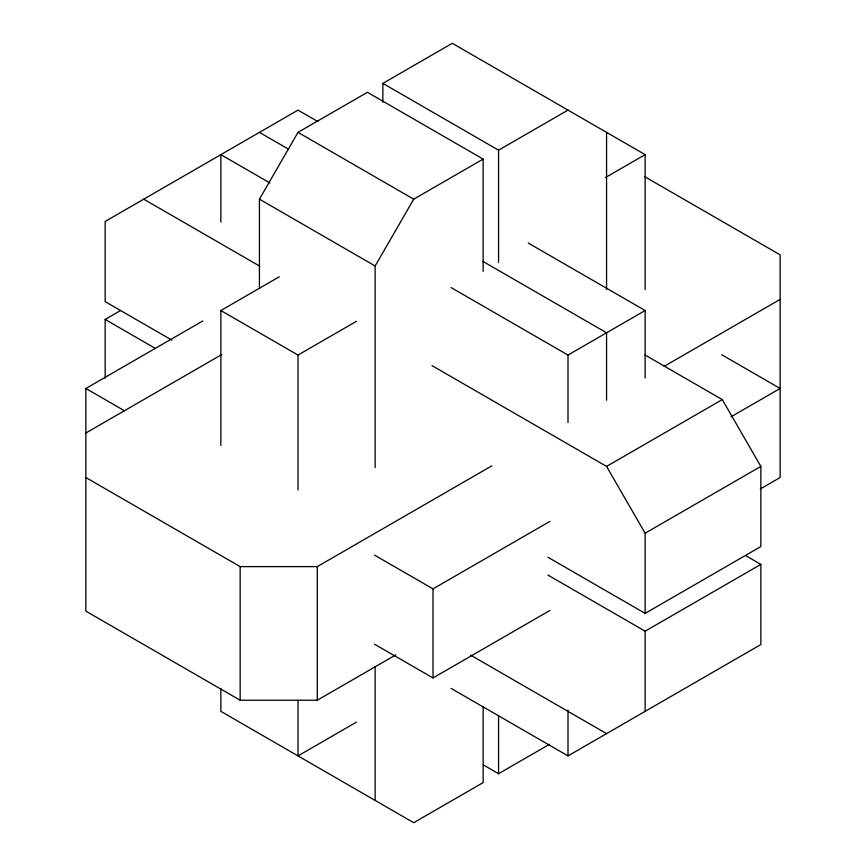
<?xml version="1.0" encoding="UTF-8"?>
<svg xmlns="http://www.w3.org/2000/svg" width="866" height="866" viewBox="0 0 866 866"><rect width="100%" height="100%" fill="white"/><g stroke="black" fill="none" stroke-linecap="round" stroke-linejoin="round"><path stroke-width="1.3" d="M259.432 288.475L259.432 199.18L298.001 132.368L367.433 92.294L483.141 159.095L483.141 271.361M375.14 467.586L375.14 265.981L413.71 199.18L483.141 159.095M382.859 102.318L382.859 83.385L452.29 43.3L645.138 154.646L645.138 289.601M105.154 378.225L105.154 319.435L120.352 310.656M395.794 654.891L317.292 700.226L240.153 700.226L85.864 611.147L85.864 388.466L202.752 320.983M220.862 445.481L220.862 310.526L279.307 276.784M382.859 83.385L498.567 150.186L567.999 110.101M85.864 433L221.793 354.53M220.862 310.526L298.001 355.06L356.446 321.318M605.399 177.584L645.138 154.646M451.121 287.577L567.999 355.06L645.138 310.526L645.138 377.998M85.864 477.534L240.153 566.613L317.292 566.613L491.877 465.811M664.125 366.361L780.136 299.387M431.972 365.604L606.568 466.406L722.276 399.594L760.846 466.406L760.846 546.565L645.138 613.377L547.918 557.239M374.556 555.138L433 588.88L549.878 521.397M731.045 416.806L780.136 388.466L721.692 354.724M645.138 613.377L645.138 533.207L760.846 466.406M356.446 722.157L298.001 755.888L298.001 700.562M374.556 644.217L433 677.948L549.878 610.476M760.261 489.009L780.136 477.534L780.136 254.853L644.553 176.577M547.918 575.056L645.138 631.184L760.846 564.383L760.846 644.553L567.999 755.888L451.121 688.416M483.38 764.938L498.567 773.706L549.477 744.316M317.876 121.576L298.001 110.112L105.154 221.447L105.154 301.617L171.923 340.165M528.26 243.043L645.138 310.526M298.001 132.368L413.71 199.18M259.432 132.379L288.649 149.244M482.676 261.261L606.568 332.793L606.568 400.265M644.943 354.941L722.276 399.594M269.954 182.986L220.862 154.646L220.862 222.129M259.432 199.18L375.14 265.981M143.724 199.18L259.724 266.154M745.615 555.593L760.846 564.383M105.154 319.435L155.523 348.511M85.864 388.466L124.433 410.733M470.639 655.151L606.568 733.621M606.568 466.406L645.138 533.207M645.138 631.184L645.138 711.354M606.568 132.379L606.568 289.331M567.999 355.06L567.999 422.543M567.999 710.012L567.999 755.888M498.567 150.186L498.567 262.452M498.567 715.554L498.567 773.706M483.141 706.873L483.141 782.615L413.71 822.7L220.862 711.354L220.862 688.416M433 588.88L433 677.948M375.14 666.484L375.14 800.433M317.292 566.613L317.292 700.226M298.001 355.06L298.001 490.015M240.153 566.613L240.153 700.226"/></g></svg>
